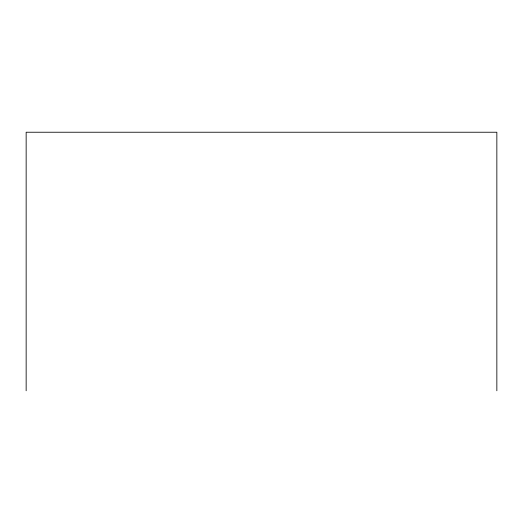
<?xml version="1.0" encoding="UTF-8"?>
<svg xmlns="http://www.w3.org/2000/svg" width="523" height="523" viewBox="0 0 523 523"><rect width="100%" height="100%" fill="white"/><g stroke="black" fill="none" stroke-linecap="round" stroke-linejoin="round"><path stroke-width="0.78" d="M496.85 390.766L496.85 132.234L26.15 132.234L26.15 390.766"/></g></svg>
